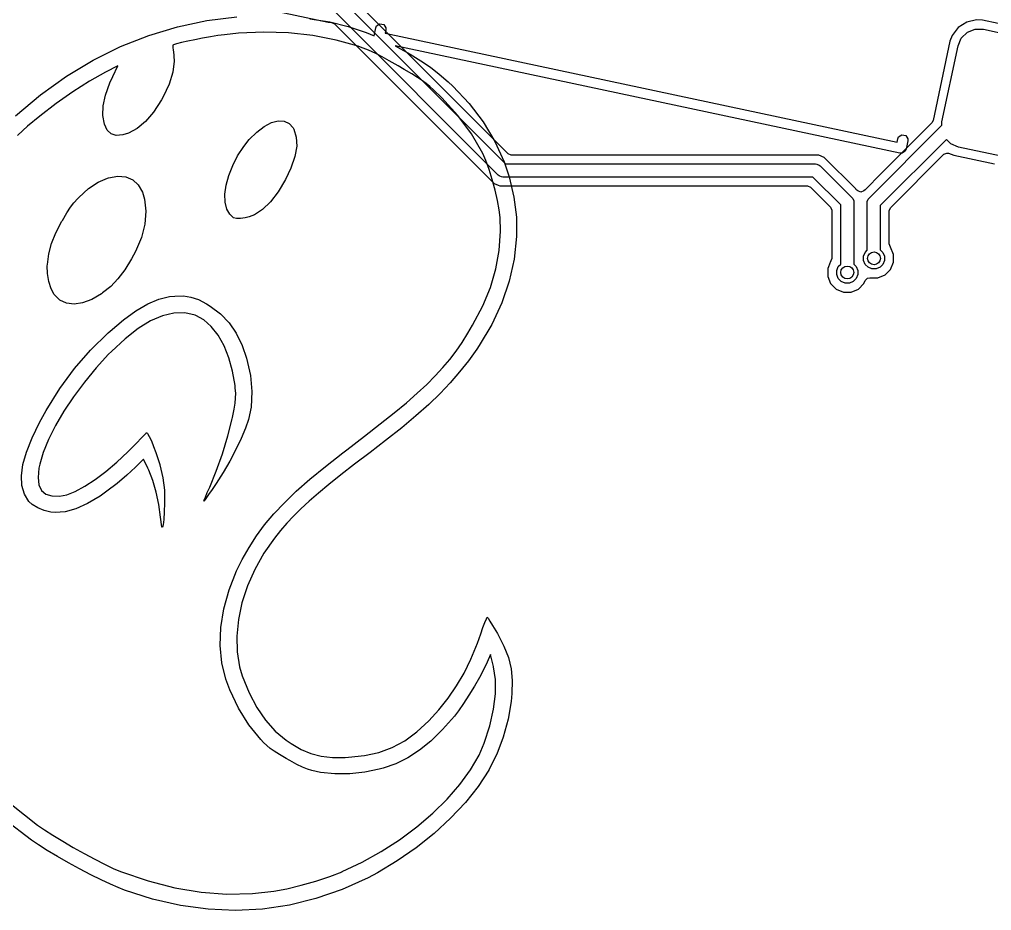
# Model space of a CAD drawing. Extents: x 117.4 to 171.8, y -136.1 to -67.8.
# Drawn here: x 148.93 to 160.22, y -87.57 to -77.22 of the extents above; entities that cross this region are included whole.
import ezdxf

# ---------------------------------------------------------------- set-up
doc = ezdxf.new("R2010")
doc.units = 0
doc.layers.add('BLACK', color=7, linetype='CONTINUOUS')

msp = doc.modelspace()

# ---------------------------------------------------------------- linework, layer by layer
at = {"layer": 'BLACK', "linetype": 'CONTINUOUS'}
for p, q in [((151.433646, -77.024292), (152.510006, -77.253079)), ((152.736795, -77.062239), (154.573356, -78.8988)), ((154.601168, -78.781655), (152.894457, -77.074944)), ((150.761335, -77.305522), (151.101936, -77.234314)), ((151.101936, -77.234314), (151.448829, -77.192546)), ((152.299607, -77.212959), (152.529629, -77.250135)), ((152.529629, -77.250135), (152.745354, -77.302925)), ((154.487911, -79.028881), (152.603313, -77.144283)), ((160.045281, -77.2241), (159.93116, -77.252666)), ((160.045285, -77.2241), (160.045281, -77.2241)), ((160.114378, -77.228582), (160.045285, -77.2241)), ((160.11439, -77.228584), (160.114378, -77.228582)), ((161.744857, -77.57515), (160.11439, -77.228584)), ((150.427525, -77.405962), (150.761335, -77.305522)), ((152.510006, -77.253079), (152.510011, -77.253079)), ((152.510011, -77.253079), (152.510017, -77.253081)), ((152.510017, -77.253081), (152.552318, -77.255824)), ((152.552318, -77.255824), (152.584437, -77.270364)), ((152.584437, -77.270364), (154.440565, -79.126493)), ((152.745354, -77.302925), (152.953642, -77.37324)), ((153.045061, -77.41274), (153.065318, -77.317443)), ((153.065318, -77.317443), (153.074559, -77.295934)), ((153.074559, -77.295934), (153.113073, -77.270923)), ((153.113073, -77.270923), (153.157991, -77.280471)), ((153.157991, -77.280471), (153.183002, -77.318984)), ((153.182696, -77.342393), (153.174379, -77.381516)), ((153.183002, -77.318984), (153.182696, -77.342393)), ((159.832494, -77.31674), (159.759982, -77.409374)), ((159.832495, -77.316739), (159.832494, -77.316739)), ((159.832494, -77.316739), (159.832494, -77.31674)), ((159.881827, -77.284703), (159.832495, -77.316739)), ((159.93116, -77.252666), (159.881827, -77.284703)), ((159.937652, -77.370666), (160.028253, -77.33452)), ((160.028253, -77.33452), (160.12579, -77.335797)), ((160.12579, -77.335797), (161.690826, -77.668456)), ((150.101014, -77.535427), (150.427525, -77.405962)), ((150.880544, -77.474499), (150.807842, -77.490891)), ((150.964253, -77.457114), (150.880544, -77.474499)), ((151.053807, -77.439793), (150.964253, -77.457114)), ((151.144044, -77.423595), (151.053807, -77.439793)), ((151.229805, -77.40958), (151.144044, -77.423595)), ((151.305925, -77.39881), (151.229805, -77.40958)), ((151.471856, -77.381669), (151.305925, -77.39881)), ((151.76285, -77.369325), (151.471856, -77.381669)), ((152.052548, -77.378719), (151.76285, -77.369325)), ((152.335521, -77.409387), (152.052548, -77.378719)), ((152.606341, -77.460859), (152.335521, -77.409387)), ((152.859581, -77.532667), (152.606341, -77.460859)), ((152.953642, -77.37324), (153.045061, -77.41274)), ((153.174379, -77.381516), (159.121516, -78.64562)), ((159.735969, -77.474325), (159.540114, -78.395757)), ((159.759982, -77.409375), (159.735969, -77.474325)), ((159.759982, -77.409374), (159.759982, -77.409375)), ((159.829275, -77.528356), (159.867781, -77.438733)), ((159.867781, -77.438733), (159.937652, -77.370666)), ((149.782304, -77.693709), (150.101014, -77.535427)), ((150.706984, -77.52176), (150.705668, -77.543043)), ((150.705668, -77.543043), (150.711074, -77.580699)), ((150.716107, -77.516446), (150.706984, -77.52176)), ((150.711074, -77.580699), (150.713137, -77.590279)), ((150.751309, -77.505225), (150.716107, -77.516446)), ((150.807842, -77.490891), (150.751309, -77.505225)), ((152.907051, -77.549098), (152.859581, -77.532667)), ((152.962388, -77.570012), (152.907051, -77.549098)), ((153.016031, -77.593068), (152.962388, -77.570012)), ((159.155256, -78.775473), (153.291167, -77.529022)), ((153.291167, -77.529022), (153.318945, -77.543152)), ((153.318945, -77.543152), (153.465353, -77.624633)), ((159.642155, -78.408689), (159.829275, -77.528356)), ((149.4719, -77.880602), (149.782304, -77.693709)), ((150.713137, -77.590279), (150.724432, -77.705745)), ((153.073517, -77.620986), (153.016031, -77.593068)), ((153.140387, -77.656494), (153.073517, -77.620986)), ((153.222178, -77.702312), (153.140387, -77.656494)), ((153.465353, -77.624633), (153.590148, -77.700551)), ((153.590148, -77.700551), (153.700258, -77.775802)), ((150.06958, -77.759349), (149.925147, -77.833929)), ((150.010668, -77.883304), (150.06958, -77.759349)), ((150.724432, -77.705745), (150.708412, -77.83313)), ((153.32443, -77.76116), (153.222178, -77.702312)), ((153.396686, -77.803235), (153.32443, -77.76116)), ((153.483304, -77.854627), (153.396686, -77.803235)), ((153.700258, -77.775802), (153.80262, -77.855289)), ((149.170304, -78.095897), (149.4719, -77.880602)), ((149.925147, -77.833929), (149.740397, -77.937189)), ((149.976957, -77.95816), (150.010668, -77.883304)), ((150.708412, -77.83313), (150.665298, -77.971492)), ((153.551501, -77.896821), (153.483304, -77.854627)), ((153.606136, -77.933087), (153.551501, -77.896821)), ((153.80262, -77.855289), (153.904159, -77.943907)), ((149.740397, -77.937189), (149.546176, -78.060148)), ((149.925559, -78.099506), (149.976957, -77.95816)), ((150.665298, -77.971492), (150.595324, -78.119891)), ((153.652076, -77.9667), (153.606136, -77.933087)), ((153.69418, -78.000933), (153.652076, -77.9667)), ((153.737314, -78.039056), (153.69418, -78.000933)), ((153.832926, -78.129983), (153.737314, -78.039056)), ((153.904159, -77.943907), (153.960177, -77.996411)), ((153.960177, -77.996411), (154.150316, -78.1977)), ((148.878021, -78.339387), (149.170304, -78.095897)), ((149.546176, -78.060148), (149.350219, -78.197441)), ((149.898036, -78.225391), (149.925559, -78.099506)), ((150.595324, -78.119891), (150.574855, -78.156383)), ((154.018962, -78.334724), (153.832926, -78.129983)), ((149.350219, -78.197441), (149.160262, -78.343706)), ((149.894062, -78.337658), (149.898036, -78.225391)), ((150.574855, -78.156383), (150.484207, -78.296276)), ((154.150316, -78.1977), (154.313124, -78.411629)), ((149.160262, -78.343706), (149.020451, -78.46126)), ((149.913317, -78.438144), (149.894062, -78.337658)), ((150.484207, -78.296276), (150.390589, -78.406606)), ((154.177499, -78.551144), (154.018962, -78.334724)), ((149.020451, -78.46126), (148.965376, -78.510915)), ((149.944558, -78.506048), (149.913317, -78.438144)), ((150.293156, -78.48814), (150.191055, -78.541641)), ((150.390589, -78.406606), (150.293156, -78.48814)), ((151.682506, -78.529274), (151.769705, -78.463318)), ((151.769705, -78.463318), (151.853525, -78.419782)), ((151.853525, -78.419782), (151.931438, -78.399259)), ((151.931438, -78.399259), (152.000914, -78.402344)), ((152.000914, -78.402344), (152.059428, -78.429635)), ((152.059428, -78.429635), (152.104453, -78.481721)), ((152.104453, -78.481721), (152.111754, -78.495447)), ((154.313124, -78.411629), (154.448332, -78.637757)), ((158.796118, -79.296118), (159.641605, -78.45063)), ((159.526562, -78.420716), (158.941626, -79.005654)), ((159.540114, -78.395757), (159.526562, -78.420716)), ((159.641605, -78.45063), (159.642155, -78.408689)), ((148.965376, -78.510915), (148.902045, -78.570201)), ((149.989302, -78.549784), (149.944558, -78.506048)), ((150.048951, -78.567601), (149.989302, -78.549784)), ((150.12591, -78.560884), (150.048951, -78.567601)), ((150.191055, -78.541641), (150.12591, -78.560884)), ((151.594454, -78.617056), (151.682506, -78.529274)), ((152.111754, -78.495447), (152.141653, -78.588634)), ((152.141653, -78.588634), (152.146173, -78.694481)), ((154.307967, -78.778511), (154.177499, -78.551144)), ((159.129833, -78.606495), (159.139074, -78.584985)), ((159.139074, -78.584985), (159.177588, -78.559974)), ((159.177588, -78.559974), (159.222506, -78.569521)), ((159.222506, -78.569521), (159.247517, -78.608035)), ((151.460269, -78.804764), (151.53016, -78.69696)), ((151.53016, -78.69696), (151.594454, -78.617056)), ((152.146173, -78.694481), (152.125178, -78.813824)), ((154.448332, -78.637757), (154.555669, -78.875653)), ((159.693758, -78.614005), (158.9262, -79.381563)), ((159.121516, -78.64562), (159.129833, -78.606495)), ((159.247211, -78.631444), (159.22642, -78.729259)), ((159.247517, -78.608035), (159.247211, -78.631444)), ((159.74509, -78.666699), (159.693758, -78.614005)), ((159.834714, -78.705204), (159.74509, -78.666699)), ((161.39975, -79.037863), (159.834714, -78.705204)), ((151.402543, -78.918063), (151.460269, -78.804764)), ((152.125178, -78.813824), (152.078528, -78.947494)), ((154.343298, -78.859356), (154.307967, -78.778511)), ((154.636523, -78.7963), (154.601168, -78.781655)), ((158.210546, -78.7963), (154.636523, -78.7963)), ((158.210548, -78.7963), (158.210546, -78.7963)), ((158.276227, -78.823506), (158.210548, -78.7963)), ((158.640883, -79.188164), (158.276227, -78.823506)), ((159.043344, -79.409375), (159.665697, -78.787021)), ((159.178665, -78.77578), (159.155256, -78.775473)), ((159.217179, -78.750768), (159.178665, -78.77578)), ((159.22642, -78.729259), (159.217179, -78.750768)), ((159.665697, -78.787021), (159.701051, -78.772377)), ((159.701051, -78.772377), (159.718387, -78.775478)), ((159.718387, -78.775478), (159.780681, -78.798509)), ((159.780681, -78.798509), (160.255022, -78.899333)), ((151.358042, -79.032749), (151.402543, -78.918063)), ((154.380844, -78.963648), (154.343298, -78.859356)), ((154.555669, -78.875653), (154.613798, -79.047998)), ((154.573356, -78.8988), (158.175, -78.8988)), ((158.175, -78.8988), (158.189866, -78.900264)), ((158.189866, -78.900264), (158.217334, -78.911642)), ((158.217334, -78.911642), (158.228882, -78.921118)), ((158.228882, -78.921118), (158.596393, -79.28863)), ((149.96124, -79.059449), (150.068942, -79.040064)), ((150.068942, -79.040064), (150.162716, -79.047633)), ((150.162716, -79.047633), (150.241873, -79.081747)), ((151.327826, -79.144714), (151.358042, -79.032749)), ((152.078528, -78.947494), (152.015885, -79.078135)), ((154.417405, -79.08124), (154.380844, -78.963648)), ((154.499458, -79.038358), (154.487911, -79.028881)), ((154.50632, -79.0412), (154.499458, -79.038358)), ((154.526927, -79.049736), (154.50632, -79.0412)), ((154.541793, -79.0512), (154.526927, -79.049736)), ((158.143436, -79.0512), (154.541793, -79.0512)), ((154.613798, -79.047998), (154.670054, -79.284324)), ((158.466312, -79.374075), (158.143436, -79.0512)), ((158.941626, -79.005654), (158.748775, -79.198505)), ((149.728853, -79.186133), (149.841314, -79.110736)), ((149.841314, -79.110736), (149.949797, -79.062911)), ((149.949797, -79.062911), (149.96124, -79.059449)), ((150.241873, -79.081747), (150.305724, -79.141994)), ((150.305724, -79.141994), (150.353585, -79.227964)), ((151.312954, -79.249853), (151.327826, -79.144714)), ((152.015885, -79.078135), (151.929697, -79.223885)), ((154.450753, -79.203898), (154.417405, -79.08124)), ((154.440565, -79.126493), (154.440566, -79.126493)), ((154.440566, -79.126493), (154.440568, -79.126495)), ((154.440568, -79.126495), (154.485424, -79.145075)), ((154.485424, -79.145075), (154.506244, -79.153699)), ((154.506244, -79.153699), (154.506245, -79.153699)), ((154.506245, -79.153699), (154.506247, -79.1537)), ((154.506247, -79.1537), (154.577339, -79.1537)), ((154.577339, -79.1537), (158.08027, -79.1537)), ((158.08027, -79.1537), (158.115625, -79.168345)), ((158.115625, -79.168345), (158.349167, -79.401886)), ((149.61516, -79.287295), (149.728853, -79.186133)), ((150.353585, -79.227964), (150.378479, -79.308673)), ((151.314486, -79.344057), (151.312954, -79.249853)), ((151.929697, -79.223885), (151.841431, -79.340356)), ((154.47865, -79.32339), (154.450753, -79.203898)), ((158.640887, -79.188167), (158.640883, -79.188164)), ((158.643735, -79.191016), (158.640887, -79.188167)), ((158.643737, -79.191017), (158.643735, -79.191016)), ((158.655219, -79.202499), (158.643737, -79.191017)), ((158.664645, -79.211925), (158.655219, -79.202499)), ((158.699998, -79.226569), (158.664645, -79.211925)), ((158.735354, -79.211926), (158.699998, -79.226569)), ((158.735355, -79.211925), (158.735354, -79.211926)), ((158.748775, -79.198505), (158.735355, -79.211925)), ((149.517676, -79.402488), (149.558302, -79.349174)), ((149.558302, -79.349174), (149.601772, -79.3009)), ((149.601772, -79.3009), (149.61516, -79.287295)), ((150.378479, -79.308673), (150.395069, -79.448367)), ((151.333482, -79.423221), (151.314486, -79.344057)), ((151.841431, -79.340356), (151.750019, -79.428655)), ((154.498862, -79.431481), (154.47865, -79.32339)), ((154.670054, -79.284324), (154.698369, -79.51602)), ((158.466312, -80.062013), (158.466312, -79.374075)), ((158.596393, -79.28863), (158.60587, -79.300177)), ((158.60587, -79.300177), (158.60587, -79.300178)), ((158.60587, -79.300178), (158.617248, -79.327646)), ((158.617248, -79.327646), (158.618712, -79.342512)), ((158.618712, -79.342512), (158.618712, -80.062013)), ((158.7738, -79.35), (158.775264, -79.335134)), ((158.7738, -79.902122), (158.7738, -79.35)), ((158.775264, -79.335134), (158.786642, -79.307666)), ((158.786642, -79.307666), (158.796118, -79.296118)), ((158.9262, -79.381563), (158.9262, -79.89467)), ((149.423561, -79.554042), (149.474544, -79.468297)), ((149.474544, -79.468297), (149.517676, -79.402488)), ((150.395069, -79.448367), (150.38282, -79.596773)), ((151.371, -79.483238), (151.333482, -79.423221)), ((151.373241, -79.485573), (151.371, -79.483238)), ((151.397062, -79.51043), (151.373241, -79.485573)), ((151.654392, -79.489889), (151.595111, -79.513919)), ((151.750019, -79.428655), (151.654392, -79.489889)), ((154.509157, -79.519938), (154.498862, -79.431481)), ((158.349167, -79.401886), (158.363812, -79.437241)), ((158.363812, -79.437241), (158.363812, -79.99545)), ((159.0287, -79.444729), (159.043344, -79.409375)), ((159.0287, -79.828107), (159.0287, -79.444729)), ((149.347285, -79.698978), (149.418113, -79.563524)), ((149.418113, -79.563524), (149.423561, -79.554042)), ((150.38282, -79.596773), (150.341847, -79.753353)), ((151.408541, -79.522505), (151.397062, -79.51043)), ((151.413887, -79.5261), (151.408541, -79.522505)), ((151.445404, -79.53201), (151.413887, -79.5261)), ((151.492873, -79.53164), (151.445404, -79.53201)), ((151.546157, -79.525453), (151.492873, -79.53164)), ((151.595111, -79.513919), (151.546157, -79.525453)), ((154.513476, -79.680591), (154.509157, -79.519938)), ((154.698369, -79.51602), (154.699761, -79.742346)), ((149.297263, -79.823177), (149.347285, -79.698978)), ((154.499752, -79.902333), (154.513476, -79.680591)), ((149.265502, -79.943627), (149.297263, -79.823177)), ((150.341847, -79.753353), (150.272269, -79.917564)), ((154.699761, -79.742346), (154.672113, -80.004307)), ((159.043345, -79.863462), (159.0287, -79.828107)), ((149.249458, -80.067845), (149.265502, -79.943627)), ((150.272269, -79.917564), (150.227706, -80.000765)), ((154.461648, -80.118096), (154.499752, -79.902333)), ((158.731128, -79.97119), (158.749792, -79.92613)), ((158.749792, -79.92613), (158.7738, -79.902122)), ((158.9262, -79.89467), (158.95766, -79.92613)), ((158.95766, -79.92613), (158.976324, -79.97119)), ((159.046591, -79.866708), (159.043345, -79.863462)), ((159.081226, -79.950323), (159.046591, -79.866708)), ((159.081226, -80.040829), (159.081226, -79.950323)), ((149.248683, -80.081969), (149.249458, -80.067845)), ((150.227706, -80.000765), (150.148565, -80.128868)), ((154.672113, -80.004307), (154.615186, -80.261023)), ((158.349646, -80.030327), (158.322924, -80.09484)), ((158.352383, -80.026232), (158.349646, -80.030327)), ((158.363812, -79.99545), (158.351347, -80.02554)), ((158.351347, -80.02554), (158.352383, -80.026232)), ((158.438578, -80.089747), (158.466312, -80.062013)), ((158.618712, -80.062013), (158.646446, -80.089747)), ((158.731128, -80.019962), (158.731128, -79.97119)), ((158.749792, -80.065022), (158.731128, -80.019962)), ((158.78428, -80.09951), (158.749792, -80.065022)), ((158.95766, -80.065022), (158.923172, -80.09951)), ((158.976324, -80.019962), (158.95766, -80.065022)), ((158.976324, -79.97119), (158.976324, -80.019962)), ((159.046591, -80.124444), (159.081226, -80.040829)), ((149.2522, -80.172697), (149.248683, -80.081969)), ((149.268041, -80.265213), (149.2522, -80.172697)), ((150.148565, -80.128868), (150.069762, -80.233301)), ((154.398123, -80.331977), (154.461648, -80.118096)), ((158.322924, -80.09484), (158.315012, -80.11394)), ((158.315012, -80.11394), (158.315012, -80.204446)), ((158.419914, -80.134807), (158.438578, -80.089747)), ((158.419914, -80.183579), (158.419914, -80.134807)), ((158.438578, -80.228639), (158.419914, -80.183579)), ((158.646446, -80.089747), (158.66511, -80.134807)), ((158.66511, -80.183579), (158.646446, -80.228639)), ((158.66511, -80.134807), (158.66511, -80.183579)), ((158.82934, -80.118174), (158.78428, -80.09951)), ((158.878112, -80.118174), (158.82934, -80.118174)), ((158.923172, -80.09951), (158.878112, -80.118174)), ((158.982594, -80.188441), (159.046591, -80.124444)), ((149.293825, -80.348935), (149.268041, -80.265213)), ((150.069762, -80.233301), (149.985945, -80.320251)), ((154.615186, -80.261023), (154.528732, -80.513196)), ((158.315012, -80.204446), (158.349647, -80.288061)), ((158.349647, -80.288061), (158.413644, -80.352058)), ((158.473066, -80.263127), (158.438578, -80.228639)), ((158.518126, -80.281791), (158.473066, -80.263127)), ((158.566898, -80.281791), (158.518126, -80.281791)), ((158.611958, -80.263127), (158.566898, -80.281791)), ((158.646446, -80.228639), (158.611958, -80.263127)), ((158.67138, -80.352058), (158.735377, -80.288061)), ((158.735377, -80.288061), (158.750107, -80.252498)), ((158.750107, -80.252498), (158.777164, -80.225441)), ((158.777164, -80.225441), (158.806056, -80.222595)), ((158.806056, -80.222595), (158.808472, -80.223075)), ((158.808472, -80.223075), (158.808473, -80.223076)), ((158.808473, -80.223076), (158.808474, -80.223076)), ((158.808474, -80.223076), (158.898977, -80.223076)), ((158.898977, -80.223076), (158.898979, -80.223076)), ((158.898979, -80.223076), (158.982594, -80.188441)), ((149.327171, -80.413281), (149.293825, -80.348935)), ((149.87683, -80.406374), (149.765196, -80.472005)), ((149.891754, -80.39591), (149.87683, -80.406374)), ((149.985945, -80.320251), (149.891754, -80.39591)), ((154.308131, -80.548081), (154.398123, -80.331977)), ((158.413644, -80.352058), (158.497259, -80.386693)), ((158.497259, -80.386693), (158.497261, -80.386693)), ((158.497261, -80.386693), (158.587763, -80.386693)), ((158.587763, -80.386693), (158.587765, -80.386693)), ((158.587765, -80.386693), (158.67138, -80.352058)), ((149.33081, -80.418297), (149.327171, -80.413281)), ((149.393856, -80.480047), (149.33081, -80.418297)), ((149.471016, -80.516264), (149.393856, -80.480047)), ((149.560091, -80.526978), (149.471016, -80.516264)), ((149.658883, -80.512216), (149.560091, -80.526978)), ((149.765196, -80.472005), (149.658883, -80.512216)), ((150.278766, -80.603868), (150.414907, -80.524972)), ((150.414907, -80.524972), (150.544094, -80.470681)), ((150.544094, -80.470681), (150.668211, -80.439977)), ((150.668211, -80.439977), (150.730098, -80.433076)), ((150.730098, -80.433076), (150.829765, -80.432043)), ((150.829765, -80.432043), (150.917992, -80.444839)), ((150.917992, -80.444839), (151.003969, -80.474074)), ((151.003969, -80.474074), (151.096882, -80.522356)), ((151.096882, -80.522356), (151.141768, -80.549948)), ((154.528732, -80.513196), (154.412503, -80.761523)), ((150.133782, -80.708387), (150.278766, -80.603868)), ((150.718685, -80.630794), (150.586556, -80.661806)), ((150.844795, -80.6287), (150.718685, -80.630794)), ((150.965132, -80.655409), (150.844795, -80.6287)), ((151.141768, -80.549948), (151.261055, -80.638784)), ((154.190626, -80.77051), (154.308131, -80.548081)), ((149.978074, -80.83955), (150.133782, -80.708387)), ((150.448153, -80.721847), (150.303227, -80.81103)), ((150.586556, -80.661806), (150.448153, -80.721847)), ((150.972654, -80.658133), (150.965132, -80.655409)), ((151.066815, -80.708865), (150.972654, -80.658133)), ((151.154174, -80.786402), (151.066815, -80.708865)), ((151.261055, -80.638784), (151.360893, -80.742354)), ((151.360893, -80.742354), (151.443809, -80.864292)), ((149.749717, -81.06166), (149.955889, -80.859565)), ((149.955889, -80.859565), (149.978074, -80.83955)), ((150.303227, -80.81103), (150.151526, -80.92947)), ((151.23305, -80.887787), (151.154174, -80.786402)), ((151.443809, -80.864292), (151.512328, -81.008234)), ((154.06724, -80.971018), (154.134887, -80.864303)), ((154.134887, -80.864303), (154.190626, -80.77051)), ((154.412503, -80.761523), (154.266252, -81.006702)), ((150.151526, -80.92947), (149.9928, -81.077281)), ((151.301761, -81.010064), (151.23305, -80.887787)), ((153.997623, -81.071881), (154.06724, -80.971018)), ((149.564194, -81.275507), (149.749717, -81.06166)), ((149.9928, -81.077281), (149.961328, -81.109207)), ((151.358625, -81.150279), (151.301761, -81.010064)), ((151.512328, -81.008234), (151.562607, -81.1556)), ((153.923927, -81.168975), (153.997623, -81.071881)), ((154.237632, -81.049223), (154.140622, -81.184973)), ((154.266252, -81.006702), (154.237632, -81.049223)), ((149.961328, -81.109207), (149.816061, -81.267032)), ((151.401961, -81.305475), (151.358625, -81.150279)), ((151.562607, -81.1556), (151.608487, -81.354492)), ((153.844049, -81.264391), (153.923927, -81.168975)), ((154.140622, -81.184973), (154.03912, -81.314434)), ((149.394487, -81.507112), (149.564194, -81.275507)), ((149.816061, -81.267032), (149.679434, -81.432255)), ((151.430085, -81.472699), (151.401961, -81.305475)), ((153.755877, -81.360211), (153.844049, -81.264391)), ((154.03912, -81.314434), (153.930332, -81.440314)), ((151.608487, -81.354492), (151.626389, -81.542961)), ((153.657309, -81.458524), (153.755877, -81.360211)), ((149.235763, -81.762481), (149.394487, -81.507112)), ((149.679434, -81.432255), (149.553578, -81.601403)), ((151.433307, -81.502305), (151.430085, -81.472699)), ((151.43756, -81.561606), (151.433307, -81.502305)), ((153.546241, -81.561414), (153.657309, -81.458524)), ((153.930332, -81.440314), (153.811455, -81.565324)), ((149.553578, -81.601403), (149.44062, -81.771001)), ((151.430921, -81.676108), (151.436998, -81.616741)), ((151.436998, -81.616741), (151.43756, -81.561606)), ((151.626389, -81.542961), (151.616357, -81.722367)), ((153.420559, -81.670966), (153.546241, -81.561414)), ((153.811455, -81.565324), (153.679703, -81.692171)), ((149.159994, -81.899796), (149.235763, -81.762481)), ((151.399431, -81.841141), (151.418632, -81.748109)), ((151.418632, -81.748109), (151.430921, -81.676108)), ((151.616357, -81.722367), (151.586283, -81.867403)), ((153.278165, -81.789269), (153.420559, -81.670966)), ((153.679703, -81.692171), (153.532269, -81.823563)), ((149.44062, -81.771001), (149.34269, -81.937575)), ((151.345992, -82.056265), (151.395863, -81.857498)), ((151.395863, -81.857498), (151.399431, -81.841141)), ((151.586283, -81.867403), (151.552277, -81.967997)), ((153.116949, -81.918408), (153.278165, -81.789269)), ((153.532269, -81.823563), (153.366363, -81.962211)), ((149.071668, -82.080897), (149.159994, -81.899796)), ((149.34269, -81.937575), (149.261916, -82.097651)), ((151.552277, -81.967997), (151.502668, -82.086146)), ((152.934805, -82.060469), (153.116949, -81.918408)), ((153.366363, -81.962211), (153.179188, -82.110821)), ((149.007009, -82.244242), (149.071668, -82.080897)), ((149.261916, -82.097651), (149.20043, -82.247753)), ((150.291985, -82.133253), (150.336423, -82.085707)), ((150.336423, -82.085707), (150.372801, -82.047535)), ((150.372801, -82.047535), (150.396458, -82.023587)), ((150.396458, -82.023587), (150.402907, -82.017899)), ((150.402907, -82.017899), (150.414786, -82.02853)), ((150.414786, -82.02853), (150.433741, -82.062501)), ((150.433741, -82.062501), (150.457486, -82.114231)), ((151.283239, -82.26352), (151.345992, -82.056265)), ((151.502668, -82.086146), (151.440661, -82.215517)), ((152.729627, -82.217536), (152.934805, -82.060469)), ((150.185778, -82.242724), (150.291985, -82.133253)), ((150.457486, -82.114231), (150.483733, -82.178133)), ((150.483733, -82.178133), (150.510201, -82.248629)), ((151.440661, -82.215517), (151.369458, -82.349778)), ((152.682552, -82.253466), (152.729627, -82.217536)), ((153.179188, -82.110821), (153.000541, -82.247551)), ((148.965899, -82.390464), (149.007009, -82.244242)), ((149.20043, -82.247753), (149.160357, -82.384404)), ((150.057882, -82.362282), (150.185778, -82.242724)), ((150.36573, -82.325872), (150.27204, -82.419999)), ((150.416858, -82.430148), (150.36573, -82.325872)), ((150.510201, -82.248629), (150.534601, -82.320131)), ((150.534601, -82.320131), (150.554649, -82.387057)), ((151.211816, -82.466304), (151.283239, -82.26352)), ((152.479197, -82.412639), (152.682552, -82.253466)), ((153.000541, -82.247551), (152.818558, -82.385951)), ((148.948217, -82.520192), (148.965899, -82.390464)), ((149.151326, -82.431214), (149.141324, -82.540025)), ((149.160357, -82.384404), (149.151326, -82.431214)), ((149.929628, -82.469937), (150.057882, -82.362282)), ((150.27204, -82.419999), (150.172473, -82.513562)), ((150.429011, -82.456105), (150.416858, -82.430148)), ((150.554649, -82.387057), (150.555883, -82.391624)), ((150.555883, -82.391624), (150.590178, -82.543199)), ((151.369458, -82.349778), (151.292265, -82.482594)), ((152.299788, -82.560562), (152.479197, -82.412639)), ((152.818558, -82.385951), (152.659154, -82.509603)), ((148.953843, -82.634052), (148.948217, -82.520192)), ((149.141324, -82.540025), (149.150697, -82.625766)), ((149.804066, -82.563582), (149.929628, -82.469937)), ((150.172473, -82.513562), (150.058563, -82.610096)), ((150.473911, -82.573475), (150.429011, -82.456105)), ((150.590178, -82.543199), (150.608479, -82.687932)), ((151.135939, -82.651647), (151.211816, -82.466304)), ((151.292265, -82.482594), (151.212284, -82.607633)), ((152.659154, -82.509603), (152.519744, -82.62082)), ((148.982659, -82.732677), (148.953843, -82.634052)), ((149.150697, -82.625766), (149.180088, -82.689315)), ((149.573221, -82.70042), (149.684246, -82.641112)), ((149.684246, -82.641112), (149.804066, -82.563582)), ((150.058563, -82.610096), (149.942318, -82.699767)), ((150.512926, -82.709285), (150.473911, -82.573475)), ((151.107889, -82.715482), (151.135815, -82.651926)), ((151.135815, -82.651926), (151.135939, -82.651647)), ((151.210408, -82.610412), (151.163863, -82.678848)), ((151.212284, -82.607633), (151.210408, -82.610412)), ((152.141945, -82.699731), (152.299788, -82.560562)), ((152.519744, -82.62082), (152.397744, -82.72192)), ((149.034542, -82.816695), (148.982659, -82.732677)), ((149.180088, -82.689315), (149.230143, -82.731556)), ((149.230143, -82.731556), (149.301509, -82.753364)), ((149.301509, -82.753364), (149.389758, -82.755951)), ((149.389758, -82.755951), (149.474042, -82.739402)), ((149.474042, -82.739402), (149.573221, -82.70042)), ((149.861298, -82.756288), (149.715811, -82.842959)), ((149.942318, -82.699767), (149.861298, -82.756288)), ((150.543628, -82.85413), (150.512926, -82.709285)), ((150.608479, -82.687932), (150.612028, -82.839048)), ((151.071804, -82.802079), (151.085812, -82.767309)), ((151.092078, -82.782376), (151.072773, -82.808963)), ((151.085812, -82.767309), (151.107889, -82.715482)), ((151.123432, -82.737588), (151.092078, -82.782376)), ((151.163863, -82.678848), (151.123432, -82.737588)), ((152.003285, -82.832635), (152.141945, -82.699731)), ((152.397744, -82.72192), (152.290568, -82.815213)), ((149.072677, -82.851912), (149.034542, -82.816695)), ((149.138199, -82.892093), (149.072677, -82.851912)), ((149.214137, -82.923967), (149.138199, -82.892093)), ((149.715811, -82.842959), (149.581984, -82.903098)), ((150.563584, -82.998591), (150.543628, -82.85413)), ((150.612028, -82.839048), (150.607541, -82.939139)), ((151.068084, -82.814465), (151.071804, -82.802079)), ((151.072773, -82.808963), (151.068084, -82.814465)), ((151.881429, -82.961777), (152.003285, -82.832635)), ((152.290568, -82.815213), (152.195636, -82.903013)), ((149.28952, -82.942133), (149.214137, -82.923967)), ((149.341422, -82.946347), (149.28952, -82.942133)), ((149.457846, -82.937347), (149.341422, -82.946347)), ((149.581984, -82.903098), (149.457846, -82.937347)), ((150.566571, -83.027763), (150.563584, -82.998591)), ((150.607541, -82.939139), (150.600847, -83.028436)), ((151.773996, -83.089641), (151.881429, -82.961777)), ((152.110362, -82.987635), (152.032161, -83.071391)), ((152.195636, -82.903013), (152.110362, -82.987635)), ((150.574155, -83.086678), (150.566571, -83.027763)), ((150.581188, -83.116455), (150.574155, -83.086678)), ((150.587856, -83.11684), (150.581188, -83.116455)), ((150.594348, -83.087585), (150.587856, -83.11684)), ((150.600847, -83.028436), (150.594348, -83.087585)), ((151.678605, -83.218728), (151.773996, -83.089641)), ((152.032161, -83.071391), (151.95845, -83.156596)), ((151.592873, -83.351528), (151.678605, -83.218728)), ((151.95845, -83.156596), (151.888371, -83.243362)), ((151.888371, -83.243362), (151.763982, -83.420093)), ((151.514421, -83.490538), (151.592873, -83.351528)), ((151.763982, -83.420093), (151.65897, -83.606566)), ((151.448801, -83.623693), (151.514421, -83.490538)), ((151.360648, -83.845143), (151.448801, -83.623693)), ((151.65897, -83.606566), (151.57414, -83.799352)), ((151.57414, -83.799352), (151.510302, -83.995021)), ((151.299086, -84.064599), (151.360648, -83.845143)), ((151.510302, -83.995021), (151.468261, -84.19014)), ((151.264386, -84.280068), (151.299086, -84.064599)), ((151.468261, -84.19014), (151.448824, -84.381279)), ((154.310544, -84.282901), (154.332694, -84.224124)), ((154.332694, -84.224124), (154.349562, -84.182184)), ((154.349562, -84.182184), (154.359052, -84.162456)), ((154.359052, -84.162456), (154.359922, -84.161633)), ((154.359922, -84.161633), (154.369769, -84.173353)), ((154.369769, -84.173353), (154.391672, -84.206993)), ((154.391672, -84.206993), (154.422803, -84.257975)), ((151.256817, -84.489556), (151.264386, -84.280068)), ((154.245521, -84.461629), (154.285209, -84.353138)), ((154.285209, -84.353138), (154.310544, -84.282901)), ((154.422803, -84.257975), (154.460319, -84.321715)), ((154.460319, -84.321715), (154.47816, -84.352692)), ((154.47816, -84.352692), (154.553103, -84.496231)), ((151.448824, -84.381279), (151.452799, -84.565006)), ((154.1697, -84.647124), (154.245521, -84.461629)), ((151.276654, -84.691071), (151.256817, -84.489556)), ((151.452799, -84.565006), (151.480994, -84.737891)), ((154.553103, -84.496231), (154.605791, -84.629503)), ((151.32417, -84.882621), (151.276654, -84.691071)), ((154.090263, -84.811409), (154.1697, -84.647124)), ((154.359395, -84.685507), (154.321233, -84.76545)), ((154.398965, -84.594265), (154.359395, -84.685507)), ((154.432852, -84.735818), (154.398965, -84.594265)), ((154.605791, -84.629503), (154.637878, -84.760619)), ((151.480994, -84.737891), (151.512334, -84.841853)), ((154.003904, -84.96048), (154.090263, -84.811409)), ((154.321233, -84.76545), (154.270363, -84.860497)), ((154.433016, -84.736511), (154.432852, -84.735818)), ((154.454901, -84.884746), (154.433016, -84.736511)), ((154.637878, -84.760619), (154.651009, -84.897697)), ((151.36849, -85.003925), (151.32417, -84.882621)), ((151.512334, -84.841853), (151.59333, -85.040193)), ((154.270363, -84.860497), (154.211137, -84.9635)), ((154.454775, -85.05052), (154.454901, -84.884746)), ((154.651009, -84.897697), (154.646836, -85.048853)), ((151.468298, -85.216163), (151.36849, -85.003925)), ((151.59333, -85.040193), (151.682964, -85.211529)), ((153.907312, -85.100328), (154.003904, -84.96048)), ((154.211137, -84.9635), (154.147905, -85.067301)), ((153.797177, -85.236948), (153.907312, -85.100328)), ((154.147905, -85.067301), (154.085018, -85.164748)), ((154.433001, -85.230803), (154.454775, -85.05052)), ((154.637973, -85.139138), (154.602353, -85.346253)), ((154.646836, -85.048853), (154.637973, -85.139138)), ((151.589823, -85.410518), (151.468298, -85.216163)), ((151.682964, -85.211529), (151.783145, -85.358499)), ((153.680711, -85.364152), (153.797177, -85.236948)), ((154.026828, -85.248688), (153.980157, -85.30905)), ((154.085018, -85.164748), (154.026828, -85.248688)), ((154.389945, -85.42257), (154.433001, -85.230803)), ((151.783145, -85.358499), (151.895778, -85.483747)), ((153.541413, -85.49321), (153.680711, -85.364152)), ((153.980157, -85.30905), (153.839224, -85.467275)), ((154.602353, -85.346253), (154.545468, -85.554151)), ((151.731107, -85.583607), (151.589823, -85.410518)), ((151.895778, -85.483747), (152.022772, -85.589911)), ((153.40095, -85.596152), (153.541413, -85.49321)), ((153.839224, -85.467275), (153.704255, -85.599187)), ((154.325973, -85.622795), (154.389945, -85.42257)), ((151.761445, -85.61552), (151.731107, -85.583607)), ((152.022772, -85.589911), (152.081288, -85.629726)), ((153.255447, -85.675014), (153.40095, -85.596152)), ((153.704255, -85.599187), (153.571652, -85.707331)), ((154.545468, -85.554151), (154.470411, -85.753327)), ((151.79968, -85.65258), (151.761445, -85.61552)), ((151.838732, -85.685003), (151.79968, -85.65258)), ((151.88506, -85.717594), (151.838732, -85.685003)), ((151.945129, -85.755167), (151.88506, -85.717594)), ((152.081288, -85.629726), (152.197975, -85.696638)), ((152.197975, -85.696638), (152.311958, -85.744352)), ((153.101037, -85.731829), (153.255447, -85.675014)), ((153.571652, -85.707331), (153.437813, -85.794252)), ((154.265114, -85.762954), (154.325973, -85.622795)), ((152.025402, -85.802526), (151.945129, -85.755167)), ((152.067617, -85.826872), (152.025402, -85.802526)), ((152.14942, -85.872033), (152.067617, -85.826872)), ((152.311958, -85.744352), (152.430457, -85.774568)), ((152.430457, -85.774568), (152.560695, -85.788991)), ((152.560695, -85.788991), (152.709892, -85.789324)), ((152.709892, -85.789324), (152.750012, -85.787459)), ((152.750012, -85.787459), (152.933848, -85.768632)), ((152.933848, -85.768632), (153.101037, -85.731829)), ((153.437813, -85.794252), (153.299139, -85.862494)), ((154.166422, -85.933773), (154.265114, -85.762954)), ((154.470411, -85.753327), (154.380275, -85.934282)), ((152.214902, -85.904456), (152.14942, -85.872033)), ((152.270277, -85.927079), (152.214902, -85.904456)), ((152.321758, -85.942845), (152.270277, -85.927079)), ((152.424643, -85.963867), (152.321758, -85.942845)), ((153.104998, -85.927656), (152.937354, -85.961552)), ((153.152031, -85.914601), (153.104998, -85.927656)), ((153.299139, -85.862494), (153.152031, -85.914601)), ((154.042303, -86.104834), (154.166422, -85.933773)), ((154.377717, -85.938731), (154.255613, -86.125854)), ((154.380275, -85.934282), (154.377717, -85.938731)), ((152.58833, -85.979829), (152.424643, -85.963867)), ((152.762182, -85.979), (152.58833, -85.979829)), ((152.937354, -85.961552), (152.762182, -85.979)), ((153.895291, -86.273841), (154.042303, -86.104834)), ((154.255613, -86.125854), (154.106758, -86.312558)), ((153.727925, -86.4385), (153.895291, -86.273841)), ((148.832532, -86.334697), (149.135472, -86.575357)), ((154.106758, -86.312558), (153.934681, -86.495704)), ((153.542742, -86.596516), (153.727925, -86.4385)), ((153.934681, -86.495704), (153.742905, -86.672143)), ((149.063898, -86.751867), (148.752788, -86.512034)), ((149.135472, -86.575357), (149.214552, -86.630397)), ((153.342279, -86.745595), (153.542742, -86.596516)), ((149.214552, -86.630397), (149.313802, -86.694037)), ((149.313802, -86.694037), (149.427561, -86.763106)), ((153.742905, -86.672143), (153.534963, -86.838737)), ((149.144953, -86.806509), (149.063898, -86.751867)), ((149.247706, -86.870421), (149.144953, -86.806509)), ((149.427561, -86.763106), (149.550174, -86.834441)), ((149.550174, -86.834441), (149.675977, -86.904874)), ((153.129074, -86.883441), (153.342279, -86.745595)), ((153.534963, -86.838737), (153.314376, -86.992343)), ((149.365824, -86.940068), (149.247706, -86.870421)), ((149.493468, -87.012265), (149.365824, -86.940068)), ((149.675977, -86.904874), (149.799309, -86.971238)), ((152.905661, -87.007764), (153.129074, -86.883441)), ((149.624798, -87.083834), (149.493468, -87.012265)), ((149.799309, -86.971238), (149.914513, -87.030366)), ((149.914513, -87.030366), (150.015928, -87.079091)), ((152.67458, -87.116264), (152.905661, -87.007764)), ((153.314376, -86.992343), (153.084678, -87.129816)), ((149.753975, -87.151592), (149.624798, -87.083834)), ((149.875162, -87.212357), (149.753975, -87.151592)), ((150.015928, -87.079091), (150.097893, -87.114248)), ((150.097893, -87.114248), (150.100328, -87.115189)), ((150.100328, -87.115189), (150.418835, -87.224576)), ((152.367484, -87.22602), (152.529715, -87.172409)), ((152.529715, -87.172409), (152.673039, -87.116921)), ((152.673039, -87.116921), (152.67458, -87.116264)), ((152.97661, -87.186932), (152.675388, -87.323388)), ((153.084678, -87.129816), (152.97661, -87.186932)), ((149.982518, -87.262949), (149.875162, -87.212357)), ((150.070203, -87.300186), (149.982518, -87.262949)), ((150.146943, -87.329196), (150.070203, -87.300186)), ((150.418835, -87.224576), (150.730294, -87.304763)), ((152.031616, -87.314663), (152.197676, -87.274517)), ((152.197676, -87.274517), (152.367484, -87.22602)), ((150.4725, -87.434115), (150.146943, -87.329196)), ((150.730294, -87.304763), (151.035675, -87.355873)), ((151.035675, -87.355873), (151.335948, -87.378031)), ((151.335948, -87.378031), (151.632081, -87.371363)), ((151.632081, -87.371363), (151.880635, -87.343217)), ((151.880635, -87.343217), (152.031616, -87.314663)), ((152.675388, -87.323388), (152.370362, -87.429699)), ((150.795778, -87.508835), (150.4725, -87.434115)), ((151.116561, -87.553358), (150.795778, -87.508835)), ((152.061748, -87.50586), (151.749765, -87.551864)), ((152.370362, -87.429699), (152.061748, -87.50586)), ((151.434629, -87.567699), (151.116561, -87.553358)), ((151.749765, -87.551864), (151.434629, -87.567699))]:
    msp.add_line(p, q, dxfattribs=at)
at = {"layer": 'BLACK'}
for centre in [(158.853726, -79.995576), (158.542512, -80.159193)]:
    msp.add_circle(centre, 0.075, dxfattribs=at)

doc.saveas('drawing.dxf')
